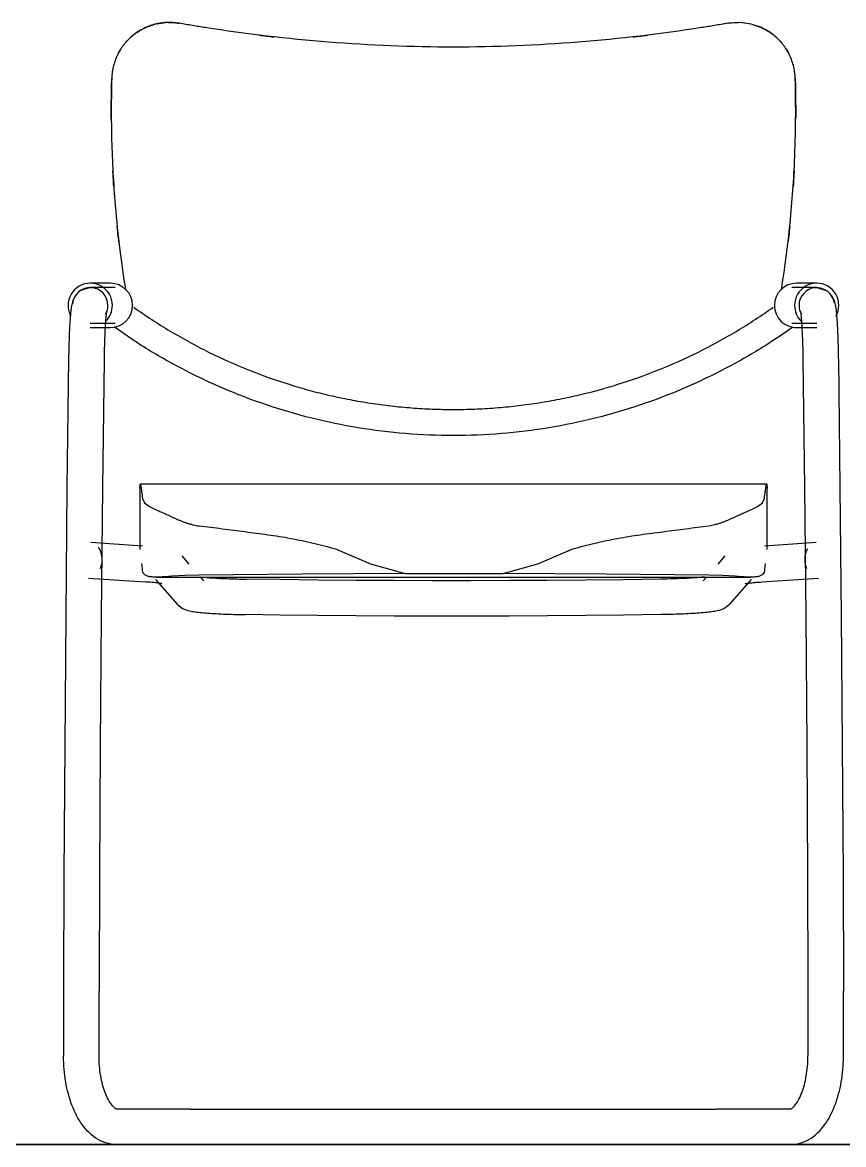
# Model space of a CAD drawing. Header units: inches. Extents: x -6 to 158, y 10 to 161.
# Drawn here: x 78.397 to 78.985, y 32.263 to 33.066 of the extents above; entities that cross this region are included whole.
import ezdxf

# ---------------------------------------------------------------- set-up
doc = ezdxf.new("R2010")
doc.units = ezdxf.units.IN
doc.header["$MEASUREMENT"] = 0
doc.linetypes.add('DASHED2', pattern=[9.525, 6.35, -3.175])
doc.layers.add('2', color=2, linetype='Continuous')
doc.layers.add('Proy', color=1, linetype='DASHED2')
doc.layers.add('A-FLOR', color=5, linetype='Continuous', lineweight=9)

msp = doc.modelspace()

# ---------------------------------------------------------------- linework, layer by layer
at = {"layer": '2', "color": 251}
for p, q in [((78.92022, 33.06466), (78.92564, 33.06267)), ((78.45947, 32.87949), (78.44507, 32.87949)), ((78.46281, 32.87632), (78.44507, 32.87632)), ((78.96541, 32.87632), (78.94767, 32.87632)), ((78.96541, 32.87949), (78.95101, 32.87949)), ((78.44507, 32.85092), (78.46281, 32.85092)), ((78.94767, 32.85092), (78.96541, 32.85092)), ((78.44507, 32.84774), (78.45947, 32.84774)), ((78.95101, 32.84774), (78.96541, 32.84774)), ((78.48055, 32.7326), (78.48073, 32.73508)), ((78.48055, 32.7326), (78.48055, 32.68874)), ((78.92958, 32.73558), (78.48091, 32.73558)), ((78.92975, 32.73508), (78.92994, 32.7326)), ((78.92994, 32.68874), (78.92994, 32.7326)), ((78.48255, 32.69112), (78.44555, 32.69366)), ((78.96494, 32.69366), (78.92793, 32.69112)), ((78.51595, 32.67834), (78.51086, 32.68413)), ((78.89962, 32.68413), (78.89454, 32.67835)), ((78.48238, 32.67495), (78.48201, 32.67863)), ((78.92847, 32.67863), (78.92811, 32.67495)), ((78.4438, 32.66832), (78.48446, 32.66553)), ((78.49178, 32.66736), (78.50733, 32.64966)), ((78.49228, 32.66898), (78.91821, 32.66898)), ((78.52641, 32.66643), (78.52408, 32.66908)), ((78.67062, 32.67145), (78.74083, 32.67145)), ((78.88637, 32.66904), (78.88407, 32.66643)), ((78.90315, 32.64966), (78.9187, 32.66736)), ((78.92603, 32.66553), (78.96668, 32.66832)), ((78.42595, 32.37248), (78.42595, 32.32602)), ((78.45135, 32.32602), (78.45135, 32.37248)), ((78.95914, 32.37248), (78.95914, 32.32602)), ((78.98454, 32.32602), (78.98454, 32.37248)), ((78.47675, 32.28792), (78.46405, 32.28792)), ((78.4834, 32.28792), (78.47675, 32.28792)), ((78.51687, 32.28792), (78.50353, 32.28792)), ((78.90696, 32.28792), (78.89361, 32.28792)), ((78.93374, 32.28792), (78.92709, 32.28792)), ((78.94644, 32.28792), (78.93374, 32.28792))]:
    msp.add_line(p, q, dxfattribs=at)
at = {"layer": '2', "color": 251, "flags": 128}
for points in [[(78.90165, 33.06567), (78.9074, 33.06626), (78.90933, 33.06627)], [(78.92588, 33.06256), (78.91856, 33.0651), (78.91053, 33.06625), (78.90165, 33.06567)], [(78.91183, 33.06617), (78.91386, 33.06597), (78.91701, 33.06544)], [(78.44507, 32.87632), (78.43763, 32.87395), (78.43447, 32.87079), (78.43323, 32.86866), (78.43263, 32.86718), (78.43227, 32.86602), (78.43201, 32.86503), (78.43181, 32.8641), (78.43165, 32.86318), (78.4315, 32.86225), (78.43136, 32.86129), (78.43123, 32.8603), (78.43111, 32.85925), (78.431, 32.85815), (78.43089, 32.857), (78.43079, 32.85579), (78.43069, 32.85453), (78.43059, 32.85321), (78.4305, 32.85183), (78.43041, 32.85039), (78.43032, 32.84891), (78.43024, 32.84737), (78.43016, 32.84578), (78.43009, 32.84414), (78.43002, 32.84246), (78.42995, 32.84073), (78.42989, 32.83896), (78.42984, 32.83715), (78.42978, 32.8353), (78.42973, 32.83342), (78.42969, 32.8315), (78.42965, 32.82956), (78.42961, 32.8276), (78.42958, 32.82561), (78.42957, 32.82498)], [(78.96541, 32.87632), (78.97285, 32.87395), (78.97601, 32.87079), (78.97725, 32.86866), (78.97786, 32.86718), (78.97822, 32.86602), (78.97847, 32.86503), (78.97867, 32.8641), (78.97884, 32.86318), (78.97899, 32.86225), (78.97912, 32.86129), (78.97925, 32.8603), (78.97937, 32.85925), (78.97948, 32.85815), (78.97959, 32.857), (78.9797, 32.85579), (78.9798, 32.85453), (78.97989, 32.85321), (78.97999, 32.85183), (78.98008, 32.85039), (78.98016, 32.84891), (78.98024, 32.84737), (78.98032, 32.84578), (78.98039, 32.84414), (78.98046, 32.84246), (78.98053, 32.84073), (78.98059, 32.83896), (78.98065, 32.83715), (78.9807, 32.8353), (78.98075, 32.83342), (78.9808, 32.8315), (78.98084, 32.82956), (78.98087, 32.8276), (78.9809, 32.82561), (78.98091, 32.82498)], [(78.45676, 32.85929), (78.45674, 32.85919), (78.45669, 32.85892), (78.45662, 32.85849), (78.45654, 32.85795), (78.45646, 32.8573), (78.45637, 32.85654), (78.45628, 32.8557), (78.45619, 32.85477), (78.45611, 32.85375), (78.45602, 32.85266), (78.45593, 32.85149), (78.45585, 32.85026), (78.45577, 32.84895), (78.45569, 32.84759), (78.45561, 32.84616), (78.45554, 32.84467), (78.45547, 32.84313), (78.4554, 32.84153), (78.45534, 32.83989), (78.45528, 32.8382), (78.45523, 32.83647), (78.45518, 32.8347), (78.45513, 32.83289), (78.45508, 32.83104), (78.45505, 32.82917), (78.45501, 32.82727), (78.45498, 32.82534), (78.45497, 32.82463)], [(78.95373, 32.85929), (78.95375, 32.85919), (78.9538, 32.85892), (78.95387, 32.85849), (78.95394, 32.85795), (78.95403, 32.8573), (78.95411, 32.85654), (78.9542, 32.8557), (78.95429, 32.85477), (78.95438, 32.85375), (78.95447, 32.85266), (78.95455, 32.85149), (78.95464, 32.85026), (78.95472, 32.84895), (78.9548, 32.84759), (78.95487, 32.84616), (78.95494, 32.84467), (78.95501, 32.84313), (78.95508, 32.84153), (78.95514, 32.83989), (78.9552, 32.8382), (78.95526, 32.83647), (78.95531, 32.8347), (78.95536, 32.83289), (78.9554, 32.83104), (78.95544, 32.82917), (78.95547, 32.82727), (78.9555, 32.82534), (78.95551, 32.82463)], [(78.42957, 32.82498), (78.42842, 32.73351), (78.42748, 32.64131), (78.42675, 32.54851), (78.42623, 32.45528), (78.42595, 32.37686)], [(78.45497, 32.82463), (78.45382, 32.73322), (78.45288, 32.64108), (78.45215, 32.54834), (78.45163, 32.45516), (78.45135, 32.37679)], [(78.95551, 32.82463), (78.95666, 32.73322), (78.9576, 32.64108), (78.95834, 32.54834), (78.95886, 32.45516), (78.95913, 32.37679)], [(78.98091, 32.82498), (78.98206, 32.73351), (78.983, 32.64131), (78.98374, 32.54851), (78.98426, 32.45528), (78.98453, 32.37686)], [(78.48255, 32.72524), (78.484, 32.7223), (78.48742, 32.71951), (78.49265, 32.71702)], [(78.91783, 32.71702), (78.92306, 32.71951), (78.92648, 32.7223), (78.92793, 32.72524)], [(78.62083, 32.68922), (78.64572, 32.67849), (78.67062, 32.67145)], [(78.74083, 32.67145), (78.76573, 32.67849), (78.79062, 32.68922)], [(78.4964, 32.6642), (78.49629, 32.66422), (78.496, 32.66429), (78.49556, 32.66437), (78.49498, 32.66447), (78.49428, 32.66458), (78.49348, 32.66469), (78.49258, 32.6648), (78.49158, 32.66491), (78.4905, 32.66503), (78.48933, 32.66514), (78.48809, 32.66525), (78.48677, 32.66536), (78.48538, 32.66546), (78.48446, 32.66553)], [(78.52315, 32.67047), (78.51288, 32.6702), (78.50339, 32.66962)], [(78.67062, 32.67145), (78.59682, 32.67112), (78.52315, 32.67047)], [(78.52532, 32.66907), (78.52626, 32.66897), (78.52728, 32.66886), (78.52839, 32.66876), (78.52956, 32.66865), (78.53081, 32.66855), (78.53212, 32.66846), (78.5335, 32.66836), (78.53494, 32.66827), (78.53644, 32.66818), (78.53799, 32.6681), (78.53959, 32.66802), (78.54124, 32.66794), (78.54294, 32.66787), (78.54468, 32.66781), (78.54646, 32.66775), (78.54827, 32.66769), (78.55012, 32.66764), (78.552, 32.66759), (78.5539, 32.66755), (78.55583, 32.66752), (78.55678, 32.6675)], [(78.8537, 32.6675), (78.8268, 32.66712), (78.7997, 32.66682), (78.77244, 32.6666), (78.74508, 32.66645), (78.71766, 32.66638), (78.69022, 32.66638), (78.6628, 32.66646), (78.63545, 32.66662), (78.60821, 32.66685), (78.58112, 32.66716), (78.55678, 32.6675)], [(78.88813, 32.67047), (78.81455, 32.67112), (78.74083, 32.67145)], [(78.885, 32.66905), (78.88423, 32.66897), (78.8832, 32.66886), (78.8821, 32.66876), (78.88092, 32.66865), (78.87968, 32.66855), (78.87836, 32.66846), (78.87698, 32.66836), (78.87554, 32.66827), (78.87405, 32.66818), (78.8725, 32.6681), (78.87089, 32.66802), (78.86924, 32.66794), (78.86754, 32.66787), (78.8658, 32.66781), (78.86403, 32.66775), (78.86221, 32.66769), (78.86036, 32.66764), (78.85849, 32.66759), (78.85658, 32.66755), (78.85465, 32.66752), (78.8537, 32.6675)], [(78.9071, 32.66962), (78.89799, 32.67018), (78.88814, 32.67046)], [(78.91409, 32.6642), (78.91419, 32.66422), (78.91448, 32.66429), (78.91493, 32.66437), (78.91551, 32.66447), (78.9162, 32.66458), (78.91701, 32.66469), (78.91791, 32.6648), (78.9189, 32.66491), (78.91999, 32.66503), (78.92115, 32.66514), (78.9224, 32.66525), (78.92372, 32.66536), (78.92511, 32.66546), (78.92603, 32.66553)], [(78.50733, 32.64966), (78.50985, 32.64744), (78.51169, 32.64636), (78.51309, 32.64576), (78.51425, 32.64536), (78.5153, 32.64506), (78.51628, 32.64482), (78.51726, 32.64462), (78.51825, 32.64443), (78.51926, 32.64427), (78.52032, 32.64411), (78.52142, 32.64396), (78.52257, 32.64382), (78.52378, 32.64369), (78.52504, 32.64356), (78.52635, 32.64344), (78.52772, 32.64332), (78.52914, 32.64321), (78.53062, 32.6431), (78.53214, 32.643), (78.53372, 32.6429), (78.53535, 32.6428), (78.53702, 32.64271), (78.53874, 32.64263), (78.5405, 32.64255), (78.5423, 32.64248), (78.54414, 32.64241), (78.54602, 32.64235), (78.54792, 32.64229), (78.54986, 32.64224), (78.55182, 32.64219), (78.5538, 32.64215), (78.55581, 32.64211), (78.55639, 32.6421)], [(78.90315, 32.64966), (78.90064, 32.64744), (78.8988, 32.64636), (78.89739, 32.64576), (78.89623, 32.64536), (78.89519, 32.64506), (78.8942, 32.64482), (78.89323, 32.64462), (78.89224, 32.64443), (78.89122, 32.64427), (78.89016, 32.64411), (78.88906, 32.64396), (78.88791, 32.64382), (78.88671, 32.64369), (78.88545, 32.64356), (78.88413, 32.64344), (78.88277, 32.64332), (78.88134, 32.64321), (78.87987, 32.6431), (78.87834, 32.643), (78.87676, 32.6429), (78.87514, 32.6428), (78.87346, 32.64271), (78.87174, 32.64263), (78.86998, 32.64255), (78.86818, 32.64248), (78.86634, 32.64241), (78.86447, 32.64235), (78.86256, 32.64229), (78.86063, 32.64224), (78.85867, 32.64219), (78.85668, 32.64215), (78.85467, 32.64211), (78.85409, 32.6421)], [(78.85409, 32.6421), (78.82712, 32.64173), (78.79994, 32.64142), (78.77262, 32.6412), (78.74519, 32.64105), (78.71769, 32.64098), (78.69018, 32.64098), (78.66269, 32.64106), (78.63526, 32.64122), (78.60795, 32.64145), (78.5808, 32.64176), (78.55639, 32.6421)], [(78.42595, 32.37686), (78.42595, 32.37294), (78.42595, 32.37248)], [(78.45135, 32.37679), (78.45135, 32.37293), (78.45135, 32.37248)], [(78.95913, 32.37679), (78.95914, 32.37293), (78.95914, 32.37248)], [(78.98453, 32.37686), (78.98454, 32.37294), (78.98454, 32.37248)], [(78.46405, 32.26252), (78.46202, 32.2626), (78.46001, 32.26285), (78.45803, 32.26324), (78.4561, 32.26379), (78.45423, 32.26447), (78.45243, 32.26527), (78.4507, 32.26619), (78.44904, 32.26722), (78.44746, 32.26833), (78.44596, 32.26954), (78.44452, 32.27082), (78.44316, 32.27217), (78.44186, 32.27358), (78.44063, 32.27506), (78.43945, 32.2766), (78.43834, 32.2782), (78.43728, 32.27984), (78.43627, 32.28154), (78.43531, 32.28329), (78.4344, 32.28508), (78.43355, 32.28692), (78.43274, 32.2888), (78.43197, 32.29073), (78.43125, 32.29269), (78.43058, 32.29469), (78.42996, 32.29673), (78.42938, 32.2988), (78.42884, 32.3009), (78.42835, 32.30303), (78.42791, 32.30519), (78.42751, 32.30737), (78.42716, 32.30958), (78.42685, 32.3118), (78.42658, 32.31404), (78.42637, 32.3163), (78.42619, 32.31856), (78.42607, 32.32084), (78.42599, 32.32312), (78.42595, 32.32541), (78.42595, 32.32602)], [(78.46405, 32.28792), (78.46405, 32.28792), (78.46403, 32.28793), (78.46399, 32.28793), (78.4639, 32.28796), (78.46377, 32.288), (78.46359, 32.28809), (78.46336, 32.28821), (78.46308, 32.28839), (78.46274, 32.28863), (78.46236, 32.28893), (78.46194, 32.28931), (78.46148, 32.28976), (78.46099, 32.29029), (78.46049, 32.2909), (78.45996, 32.29159), (78.45942, 32.29236), (78.45888, 32.2932), (78.45833, 32.29412), (78.45779, 32.29511), (78.45725, 32.29618), (78.45672, 32.29731), (78.45621, 32.29851), (78.45571, 32.29977), (78.45523, 32.30108), (78.45477, 32.30246), (78.45433, 32.30388), (78.45392, 32.30536), (78.45353, 32.30688), (78.45317, 32.30844), (78.45284, 32.31004), (78.45254, 32.31167), (78.45228, 32.31334), (78.45204, 32.31503), (78.45184, 32.31674), (78.45167, 32.31848), (78.45154, 32.32023), (78.45144, 32.32199), (78.45138, 32.32377), (78.45135, 32.32554), (78.45135, 32.32602)], [(78.94644, 32.26252), (78.94846, 32.2626), (78.95048, 32.26285), (78.95245, 32.26324), (78.95438, 32.26379), (78.95625, 32.26447), (78.95806, 32.26527), (78.95979, 32.26619), (78.96144, 32.26722), (78.96302, 32.26833), (78.96453, 32.26954), (78.96596, 32.27082), (78.96732, 32.27217), (78.96862, 32.27358), (78.96986, 32.27506), (78.97103, 32.2766), (78.97215, 32.2782), (78.97321, 32.27984), (78.97422, 32.28154), (78.97517, 32.28329), (78.97608, 32.28508), (78.97694, 32.28692), (78.97775, 32.2888), (78.97851, 32.29073), (78.97923, 32.29269), (78.9799, 32.29469), (78.98053, 32.29673), (78.98111, 32.2988), (78.98164, 32.3009), (78.98213, 32.30303), (78.98258, 32.30519), (78.98298, 32.30737), (78.98333, 32.30958), (78.98364, 32.3118), (78.9839, 32.31404), (78.98412, 32.3163), (78.98429, 32.31856), (78.98442, 32.32084), (78.9845, 32.32312), (78.98453, 32.32541), (78.98454, 32.32602)], [(78.94644, 32.28792), (78.94644, 32.28792), (78.94645, 32.28793), (78.9465, 32.28793), (78.94658, 32.28796), (78.94671, 32.288), (78.94689, 32.28809), (78.94712, 32.28821), (78.94741, 32.28839), (78.94775, 32.28863), (78.94813, 32.28893), (78.94855, 32.28931), (78.94901, 32.28976), (78.94949, 32.29029), (78.95, 32.2909), (78.95052, 32.29159), (78.95106, 32.29236), (78.95161, 32.2932), (78.95215, 32.29412), (78.95269, 32.29511), (78.95323, 32.29618), (78.95376, 32.29731), (78.95428, 32.29851), (78.95478, 32.29977), (78.95526, 32.30108), (78.95572, 32.30246), (78.95615, 32.30388), (78.95657, 32.30536), (78.95695, 32.30688), (78.95731, 32.30844), (78.95764, 32.31004), (78.95794, 32.31167), (78.95821, 32.31334), (78.95844, 32.31503), (78.95865, 32.31674), (78.95881, 32.31848), (78.95895, 32.32023), (78.95904, 32.32199), (78.95911, 32.32377), (78.95913, 32.32554), (78.95914, 32.32602)], [(78.50353, 32.28792), (78.50303, 32.28792), (78.5023, 32.28792), (78.50132, 32.28792), (78.5001, 32.28792), (78.49864, 32.28792), (78.49695, 32.28792), (78.49503, 32.28792), (78.49287, 32.28792), (78.49049, 32.28792), (78.48789, 32.28792), (78.48507, 32.28792), (78.4834, 32.28792)], [(78.51687, 32.28792), (78.51704, 32.28792), (78.51728, 32.28792), (78.51761, 32.28792), (78.51802, 32.28792), (78.5185, 32.28792), (78.51907, 32.28792), (78.51971, 32.28792), (78.52043, 32.28792), (78.52122, 32.28792), (78.52209, 32.28792), (78.52303, 32.28792), (78.52404, 32.28792), (78.52512, 32.28792), (78.52627, 32.28792), (78.52748, 32.28792), (78.52876, 32.28792), (78.53011, 32.28792), (78.53151, 32.28792), (78.53297, 32.28792), (78.53448, 32.28792), (78.53605, 32.28792), (78.53767, 32.28792), (78.53933, 32.28792), (78.54104, 32.28792), (78.5428, 32.28792), (78.54459, 32.28792), (78.54642, 32.28792), (78.54828, 32.28792), (78.55018, 32.28792), (78.5521, 32.28792), (78.55405, 32.28792), (78.55602, 32.28792), (78.55659, 32.28792)], [(78.55659, 32.28792), (78.58353, 32.28792), (78.61067, 32.28792), (78.63795, 32.28792), (78.66535, 32.28792), (78.69281, 32.28792), (78.72029, 32.28792), (78.74774, 32.28792), (78.77513, 32.28792), (78.80241, 32.28792), (78.82953, 32.28792), (78.8539, 32.28792)], [(78.8539, 32.28792), (78.85587, 32.28792), (78.85783, 32.28792), (78.85976, 32.28792), (78.86166, 32.28792), (78.86353, 32.28792), (78.86537, 32.28792), (78.86718, 32.28792), (78.86894, 32.28792), (78.87066, 32.28792), (78.87234, 32.28792), (78.87398, 32.28792), (78.87556, 32.28792), (78.87709, 32.28792), (78.87856, 32.28792), (78.87998, 32.28792), (78.88134, 32.28792), (78.88264, 32.28792), (78.88387, 32.28792), (78.88504, 32.28792), (78.88614, 32.28792), (78.88717, 32.28792), (78.88814, 32.28792), (78.88902, 32.28792), (78.88984, 32.28792), (78.89058, 32.28792), (78.89124, 32.28792), (78.89183, 32.28792), (78.89234, 32.28792), (78.89277, 32.28792), (78.89312, 32.28792), (78.89338, 32.28792), (78.89357, 32.28792), (78.89361, 32.28792)], [(78.92709, 32.28792), (78.92415, 32.28792), (78.92142, 32.28792), (78.91892, 32.28792), (78.91663, 32.28792), (78.91458, 32.28792), (78.91276, 32.28792), (78.91117, 32.28792), (78.90982, 32.28792), (78.90871, 32.28792), (78.90783, 32.28792), (78.9072, 32.28792), (78.90696, 32.28792)]]:
    msp.add_lwpolyline(points, dxfattribs=at)
at = {"layer": '2', "color": 251}
for centre, major_axis, ratio, start_param, end_param in [((78.44507, 32.86362), (0, 0.01587), 0.998392, 4.712389, 7.853982), ((78.44507, 32.86362), (0, 0.0127), 0.998392, 4.712389, 7.759481), ((78.45947, 32.86362), (0, 0.01587), 0.998392, 4.712389, 6.283185), ((78.95101, 32.86362), (0, 0.01587), 0.998392, 0, 1.570796), ((78.96541, 32.86362), (0, 0.01587), 0.998392, 4.712389, 7.853982), ((78.96541, 32.86362), (0, 0.0127), 0.998392, 4.868424, 7.853982), ((78.44507, 32.86362), (0, 0.01587), 0.998392, 1.570796, 2.066696), ((78.44507, 32.86362), (0, 0.0127), 0.998392, 4.18879, 4.712389), ((78.44507, 32.86362), (0, 0.01587), 0.998392, 3.926991, 4.712389), ((78.45947, 32.86362), (0, 0.01587), 0.998392, 3.141593, 4.712389), ((78.95101, 32.86362), (0, 0.01587), 0.998392, 1.570796, 3.141593), ((78.96541, 32.86362), (0, 0.01587), 0.998392, 1.570796, 2.356194), ((78.96541, 32.86362), (0, 0.0127), 0.998392, 1.570796, 2.094395), ((78.96541, 32.86362), (0, 0.01587), 0.998392, 4.199442, 4.712389), ((80.57683, 32.75265), (2.09628, 0), 0.298976, 3.177128, 3.185332), ((76.83366, 32.75265), (2.09628, 0), 0.298976, 6.239446, 6.24765), ((78.44467, 32.68099), (0.00087, 0.01267), 0.700094, 4.810236, 5.595634), ((78.96581, 32.68099), (-0.00087, 0.01267), 0.700094, 0.818025, 1.472949), ((78.44467, 32.68099), (0.00087, 0.01267), 0.700094, 4.286637, 4.810236), ((78.96581, 32.68099), (-0.00087, 0.01267), 0.700094, 1.472949, 1.996548)]:
    msp.add_ellipse(centre, major_axis=major_axis, ratio=ratio, start_param=start_param, end_param=end_param, dxfattribs=at)
for points, knots in [([(78.4846, 33.06256), (78.4817, 33.06124), (78.47764, 33.05877), (78.4736, 33.05528), (78.47149, 33.05313), (78.47, 33.05143), (78.4686, 33.04966), (78.46689, 33.04723), (78.46499, 33.044), (78.46314, 33.03988), (78.46126, 33.03409), (78.46057, 33.02941), (78.46047, 33.02622)], [-1, -1, -1, -1, -0.8, -0.7, -0.65, -0.6, -0.55, -0.5, -0.4, -0.3, -0.2, 0, 0, 0, 0]), ([(78.47747, 33.0584), (78.47818, 33.05892), (78.47934, 33.05971), (78.48092, 33.06066), (78.48266, 33.06164), (78.48397, 33.06228), (78.48484, 33.06267)], [-0.4721597, -0.4721597, -0.4721597, -0.4721597, -0.3333333, -0.25, -0.1666667, 0, 0, 0, 0]), ([(78.50884, 33.06567), (78.50731, 33.06594), (78.50504, 33.0662), (78.50247, 33.06629), (78.50102, 33.06628), (78.49995, 33.06625), (78.4989, 33.06619), (78.49752, 33.06608), (78.49583, 33.06588), (78.49419, 33.0656), (78.49289, 33.06533), (78.49193, 33.06511), (78.49097, 33.06486), (78.4897, 33.0645), (78.48754, 33.06381), (78.48575, 33.06309), (78.4846, 33.06256)], [-1, -1, -1, -1, -0.833333, -0.75, -0.708333, -0.666667, -0.625, -0.583333, -0.5, -0.416667, -0.375, -0.333333, -0.291667, -0.25, -0.166667, 0, 0, 0, 0]), ([(78.49347, 33.06545), (78.49451, 33.06566), (78.49624, 33.06595), (78.49799, 33.06612), (78.49867, 33.06617)], [-0.6215074, -0.6215074, -0.6215074, -0.6215074, -0.5, -0.4218977, -0.4218977, -0.4218977, -0.4218977]), ([(78.50115, 33.06628), (78.50127, 33.06628), (78.50193, 33.06629), (78.50466, 33.06625), (78.50705, 33.06598), (78.50884, 33.06567)], [-0.3267638, -0.3267638, -0.3267638, -0.3267638, -0.3125, -0.25, 0, 0, 0, 0]), ([(78.92564, 33.06267), (78.92652, 33.06228), (78.92783, 33.06164), (78.92957, 33.06066), (78.93109, 33.05974), (78.9322, 33.05899), (78.93287, 33.05851)], [-1, -1, -1, -1, -0.8333333, -0.75, -0.6666667, -0.5374509, -0.5374509, -0.5374509, -0.5374509]), ([(78.95001, 33.02622), (78.94992, 33.02941), (78.94922, 33.03409), (78.94735, 33.03988), (78.94549, 33.044), (78.9436, 33.04723), (78.94188, 33.04966), (78.94049, 33.05143), (78.939, 33.05313), (78.93689, 33.05528), (78.93285, 33.05877), (78.92879, 33.06124), (78.92588, 33.06256)], [-1, -1, -1, -1, -0.8, -0.7, -0.6, -0.5, -0.45, -0.4, -0.35, -0.3, -0.2, 0, 0, 0, 0]), ([(78.4705, 33.052), (78.47172, 33.05341), (78.47341, 33.05513), (78.47541, 33.05681), (78.47582, 33.05714)], [-1, -1, -1, -1, -0.6666667, -0.5815883, -0.5815883, -0.5815883, -0.5815883]), ([(78.56595, 33.05717), (78.56767, 33.05696), (78.57122, 33.05653), (78.57479, 33.05612), (78.57663, 33.05591)], [-0.5561559, -0.5561559, -0.5561559, -0.5561559, -0.5, -0.4404664, -0.4404664, -0.4404664, -0.4404664]), ([(78.83385, 33.05591), (78.83569, 33.05612), (78.83926, 33.05653), (78.84282, 33.05696), (78.84453, 33.05717)], [-0.559508, -0.559508, -0.559508, -0.559508, -0.5, -0.4438229, -0.4438229, -0.4438229, -0.4438229]), ([(78.93466, 33.05714), (78.93508, 33.05681), (78.93707, 33.05513), (78.93876, 33.05341), (78.93998, 33.052)], [-0.4184095, -0.4184095, -0.4184095, -0.4184095, -0.3333333, 0, 0, 0, 0]), ([(78.46047, 33.02622), (78.46005, 33.01187), (78.45995, 32.9823), (78.46218, 32.94076), (78.46593, 32.90466), (78.46882, 32.88436), (78.47035, 32.87487)], [-1, -1, -1, -1, -0.7, -0.4, -0.2, -0.0262079, -0.0262079, -0.0262079, -0.0262079]), ([(78.94012, 32.8748), (78.94254, 32.88978), (78.94664, 32.92088), (78.94963, 32.96168), (78.95052, 32.99714), (78.95029, 33.01665), (78.95001, 33.02622)], [-0.9741869, -0.9741869, -0.9741869, -0.9741869, -0.7, -0.4, -0.2, 0, 0, 0, 0]), ([(78.46193, 32.94879), (78.46178, 32.95103), (78.46154, 32.95477), (78.46136, 32.95848), (78.46129, 32.95996)], [-0.38661697, -0.38661697, -0.38661697, -0.38661697, -0.33333333, -0.29783252, -0.29783252, -0.29783252, -0.29783252]), ([(78.94922, 32.95997), (78.94914, 32.95848), (78.94893, 32.95476), (78.94872, 32.95103), (78.94858, 32.9488)], [-0.70214182, -0.70214182, -0.70214182, -0.70214182, -0.66666667, -0.61337565, -0.61337565, -0.61337565, -0.61337565]), ([(78.46557, 32.90923), (78.46542, 32.91057), (78.465, 32.91425), (78.46459, 32.91794), (78.46433, 32.92028)], [-0.69818436, -0.69818436, -0.69818436, -0.69818436, -0.66666667, -0.61152875, -0.61152875, -0.61152875, -0.61152875]), ([(78.94613, 32.92027), (78.94588, 32.91793), (78.9455, 32.91425), (78.94505, 32.91056), (78.94488, 32.90922)], [-0.38847143, -0.38847143, -0.38847143, -0.38847143, -0.33333333, -0.30179393, -0.30179393, -0.30179393, -0.30179393]), ([(78.94839, 32.84809), (78.94202, 32.84355), (78.92647, 32.83312), (78.89116, 32.81272), (78.83998, 32.79069), (78.77391, 32.77412), (78.70524, 32.76846), (78.63658, 32.77413), (78.57049, 32.79068), (78.51936, 32.81277), (78.48395, 32.83306), (78.46857, 32.84367), (78.46218, 32.84817)], [0.0174408, 0.0174408, 0.0174408, 0.0174408, 0.0625, 0.125, 0.25, 0.375, 0.5, 0.625, 0.75, 0.875, 0.9375, 0.9825556, 0.9825556, 0.9825556, 0.9825556]), ([(78.58817, 32.80685), (78.59287, 32.80539), (78.60232, 32.80264), (78.61666, 32.79906), (78.6287, 32.79652), (78.63839, 32.79477), (78.64569, 32.79358), (78.65304, 32.79253), (78.66288, 32.79131), (78.67525, 32.79013), (78.69022, 32.78928), (78.70523, 32.78899), (78.72025, 32.78928), (78.73522, 32.79013), (78.74759, 32.79131), (78.75743, 32.79253), (78.76478, 32.79358), (78.77209, 32.79476), (78.78178, 32.79652), (78.79382, 32.79906), (78.80816, 32.80264), (78.81762, 32.80539), (78.82232, 32.80685)], [-1, -1, -1, -1, -0.9375, -0.875, -0.8125, -0.78125, -0.75, -0.71875, -0.6875, -0.625, -0.5625, -0.5, -0.4375, -0.375, -0.3125, -0.28125, -0.25, -0.21875, -0.1875, -0.125, -0.0625, 0, 0, 0, 0]), ([(78.49265, 32.71702), (78.4936, 32.71662), (78.49561, 32.71576), (78.49836, 32.71457), (78.50067, 32.71351), (78.50245, 32.71266), (78.50398, 32.71193), (78.50523, 32.71136), (78.50619, 32.71095), (78.50716, 32.71053), (78.50846, 32.70996), (78.51011, 32.70924), (78.51215, 32.70842), (78.51425, 32.70769), (78.51641, 32.70707), (78.51935, 32.70632), (78.52162, 32.70587), (78.52315, 32.70562)], [-1, -1, -1, -1, -0.875, -0.75, -0.6875, -0.625, -0.5625, -0.53125, -0.5, -0.46875, -0.4375, -0.375, -0.3125, -0.25, -0.1875, -0.125, 0, 0, 0, 0]), ([(78.88813, 32.70572), (78.88962, 32.706), (78.89183, 32.70648), (78.89468, 32.70725), (78.89678, 32.70788), (78.89882, 32.70861), (78.90081, 32.70942), (78.90242, 32.71013), (78.90369, 32.71069), (78.90463, 32.71109), (78.90556, 32.7115), (78.90678, 32.71206), (78.90827, 32.71277), (78.91, 32.7136), (78.91225, 32.71463), (78.91494, 32.71579), (78.9169, 32.71663), (78.91783, 32.71702)], [-1, -1, -1, -1, -0.875, -0.8125, -0.75, -0.6875, -0.625, -0.5625, -0.53125, -0.5, -0.46875, -0.4375, -0.375, -0.3125, -0.25, -0.125, 0, 0, 0, 0]), ([(78.50339, 32.66962), (78.50033, 32.66931), (78.49609, 32.66904), (78.49196, 32.66897), (78.48987, 32.66903), (78.48844, 32.66917), (78.48716, 32.66939), (78.48565, 32.66977), (78.48355, 32.67076), (78.48271, 32.67221), (78.48255, 32.67341)], [-1, -1, -1, -1, -0.75, -0.625, -0.5625, -0.5, -0.4375, -0.375, -0.25, 0, 0, 0, 0]), ([(78.92793, 32.67341), (78.92777, 32.67221), (78.92693, 32.67076), (78.92454, 32.66964), (78.92252, 32.66922), (78.92062, 32.66903), (78.91852, 32.66897), (78.9144, 32.66904), (78.91016, 32.66931), (78.9071, 32.66962)], [-1, -1, -1, -1, -0.75, -0.625, -0.5, -0.4375, -0.375, -0.25, 0, 0, 0, 0])]:
    msp.add_open_spline(points, degree=3, knots=knots, dxfattribs=at)
for points in [[(78.48484, 33.06267), (78.48649, 33.06341), (78.48827, 33.06409), (78.49027, 33.06466)], [(78.52752, 33.06256), (78.52442, 33.06305), (78.51821, 33.06406), (78.51196, 33.06512), (78.50884, 33.06567)], [(78.88296, 33.06256), (78.85382, 33.05797), (78.79487, 33.05099), (78.70524, 33.04746), (78.6156, 33.051), (78.55666, 33.05797), (78.52752, 33.06256)], [(78.90165, 33.06567), (78.89852, 33.06512), (78.89228, 33.06406), (78.88606, 33.06305), (78.88296, 33.06256)], [(78.4653, 33.04441), (78.46584, 33.04542), (78.46647, 33.04637), (78.46712, 33.0473)], [(78.94345, 33.04737), (78.94406, 33.04641), (78.94463, 33.04542), (78.94519, 33.04441)], [(78.46015, 32.99711), (78.46011, 33.00204), (78.46014, 33.01182), (78.46033, 33.02145), (78.46047, 33.02622)], [(78.95001, 33.02622), (78.95015, 33.02145), (78.95035, 33.01182), (78.95037, 33.00204), (78.95034, 32.99711)], [(78.47621, 32.86231), (78.48471, 32.85626), (78.50219, 32.84483), (78.52965, 32.82983), (78.5583, 32.817), (78.57811, 32.80997), (78.58817, 32.80685)], [(78.82232, 32.80685), (78.83238, 32.80997), (78.85221, 32.81701), (78.88087, 32.82984), (78.90835, 32.84486), (78.92583, 32.8563), (78.93433, 32.86236)], [(78.48073, 32.73508), (78.4808, 32.73555), (78.48098, 32.73582), (78.48137, 32.73423), (78.48169, 32.73188), (78.48187, 32.73038)], [(78.92861, 32.73038), (78.92879, 32.73188), (78.92912, 32.73423), (78.9295, 32.73582), (78.92968, 32.73555), (78.92975, 32.73508)], [(78.52315, 32.70562), (78.52862, 32.705), (78.53956, 32.70372), (78.55593, 32.70154), (78.57234, 32.69944), (78.58868, 32.69691), (78.60482, 32.69343), (78.61551, 32.6907), (78.62083, 32.68922)], [(78.79062, 32.68922), (78.79593, 32.6907), (78.8066, 32.69342), (78.82272, 32.6969), (78.83903, 32.69942), (78.85542, 32.70152), (78.87176, 32.7037), (78.88268, 32.70499), (78.88813, 32.7056)], [(78.48255, 32.67341), (78.48252, 32.67365), (78.48246, 32.67414), (78.4824, 32.67467), (78.48238, 32.67495)], [(78.92811, 32.67495), (78.92808, 32.67467), (78.92802, 32.67414), (78.92796, 32.67365), (78.92793, 32.67341)]]:
    msp.add_open_spline(points, degree=3, dxfattribs=at)
at = {"layer": 'A-FLOR', "lineweight": 35}
msp.add_line((82.18464, 32.26252), (54.29095, 32.26252), dxfattribs=at)
at = {"layer": 'Proy', "color": 253, "ltscale": 0.75}
msp.add_line((54.21595, 32.26252), (88.58605, 32.26252), dxfattribs=at)

doc.saveas('drawing.dxf')
